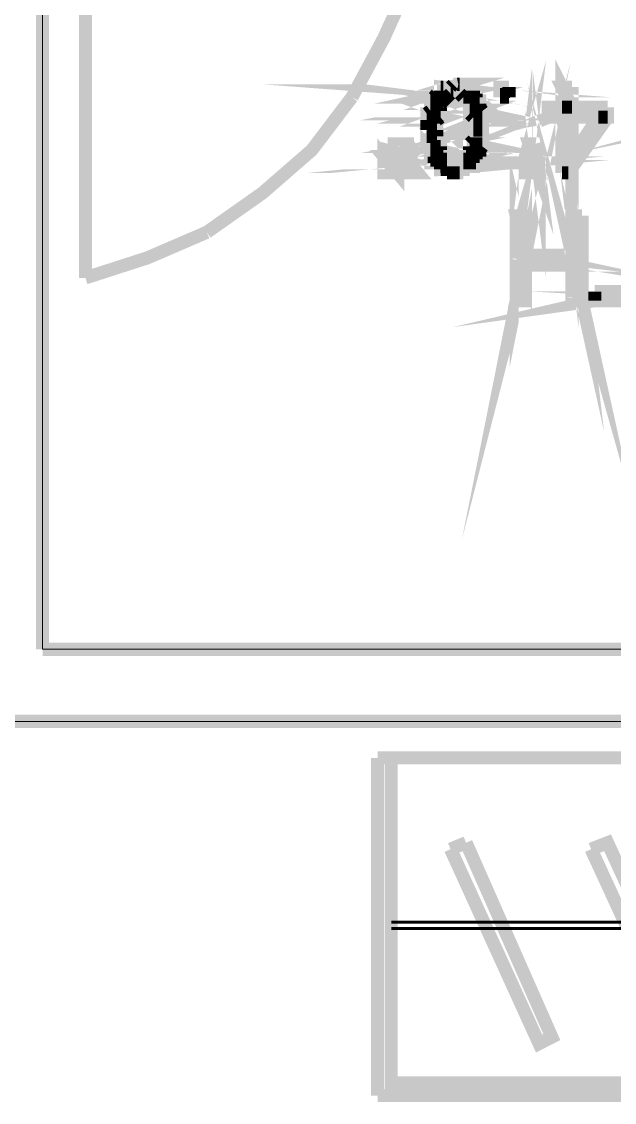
# Model space of a CAD drawing. Header units: inches. Extents: x -524 to 1067, y -71 to 1110.
# Drawn here: x 809.6 to 851.4, y 152.6 to 228.9 of the extents above; entities that cross this region are included whole.
import ezdxf

# ---------------------------------------------------------------- set-up
doc = ezdxf.new("R2010")
doc.units = ezdxf.units.IN
doc.header["$MEASUREMENT"] = 0
doc.layers.add('H', color=7, linetype='Continuous')
doc.layers.add('P', color=7, linetype='Continuous')
doc.layers.add('wall', color=16, linetype='Continuous', lineweight=20)

msp = doc.modelspace()

# ---------------------------------------------------------------- hatches: boundary and pattern name
at = {"layer": 'H', "linetype": 'Continuous'}
for points in [[(839.82706248979, 224.1724609493789), (840.0862009798318, 224.4315994394206), (840.5351310400447, 224.4315994394206), (840.7285724481042, 224.1724609493789), (841.1775025083173, 224.1724609493789), (841.1775025083173, 223.9790195413196), (839.1189939395356, 223.9790195413196), (839.1189939395356, 224.1724609493789), (839.82706248979, 224.1724609493789)], [(843.3053579969692, 223.4643923991242), (843.3053579969692, 224.1724609493789), (844.0134265472241, 224.1724609493789), (844.0134265472241, 223.4643923991242), (843.3053579969692, 223.4643923991242)], [(847.6815136245748, 222.8220209308517), (847.6815136245748, 224.1724609493789), (848.3895821748295, 224.1724609493789), (848.3895821748295, 222.8220209308517), (847.6815136245748, 222.8220209308517)], [(838.6700638793222, 223.2709509910649), (838.6700638793222, 223.4643923991242), (839.82706248979, 223.7235308891658), (839.3781324295771, 223.2709509910649), (838.6700638793222, 223.2709509910649)], [(838.6700638793222, 223.4643923991242), (838.8598554494938, 223.7235308891658), (839.82706248979, 223.7235308891658), (838.6700638793222, 223.4643923991242)], [(838.8598554494938, 223.7235308891658), (838.8598554494938, 223.9790195413196), (841.436640998359, 223.9790195413196), (841.436640998359, 223.7235308891658), (838.8598554494938, 223.7235308891658)], [(840.7285724481042, 223.4643923991242), (840.5351310400447, 223.7235308891658), (841.6957794884006, 223.7235308891658), (841.6957794884006, 223.4643923991242), (841.8855710585717, 223.2709509910649), (841.8855710585717, 223.0118125010232), (840.9877109381457, 223.2709509910649), (840.9877109381457, 223.4643923991242), (840.7285724481042, 223.4643923991242)], [(838.4109253892805, 223.0118125010232), (838.4109253892805, 223.2709509910649), (839.1189939395356, 223.0118125010232), (838.4109253892805, 223.0118125010232)], [(839.1189939395356, 223.0118125010232), (838.4109253892805, 223.2709509910649), (839.3781324295771, 223.2709509910649), (839.1189939395356, 223.0118125010232)], [(839.1189939395356, 222.5628824408102), (838.4109253892805, 222.8220209308517), (839.1189939395356, 223.0118125010232), (839.1189939395356, 222.5628824408102)], [(838.4109253892805, 222.8220209308517), (838.4109253892805, 223.0118125010232), (839.1189939395356, 223.0118125010232), (838.4109253892805, 222.8220209308517)], [(838.4109253892805, 222.5628824408102), (838.4109253892805, 222.8220209308517), (839.1189939395356, 222.5628824408102), (838.4109253892805, 222.5628824408102)], [(841.1775025083173, 222.3037439507684), (841.1775025083173, 223.0118125010232), (840.9877109381457, 223.0118125010232), (840.9877109381457, 223.2709509910649), (841.8855710585717, 223.0118125010232), (841.8855710585717, 222.8220209308517), (842.1447095486135, 222.5628824408102), (842.1447095486135, 220.6941654421997), (841.436640998359, 220.5043738720283), (841.436640998359, 222.113952380597), (841.1775025083173, 222.3037439507684)], [(846.7800036662607, 222.113952380597), (850.9663677236947, 222.8220209308517), (850.9663677236947, 222.113952380597), (846.7800036662607, 222.113952380597)], [(846.7800036662607, 222.113952380597), (848.3895821748295, 222.8220209308517), (850.9663677236947, 222.8220209308517), (846.7800036662607, 222.113952380597)], [(846.7800036662607, 222.113952380597), (846.7800036662607, 222.8220209308517), (848.3895821748295, 222.8220209308517), (846.7800036662607, 222.113952380597)], [(838.2174839812212, 222.3037439507684), (838.4109253892805, 222.5628824408102), (839.1189939395356, 222.5628824408102), (839.1189939395356, 222.113952380597), (838.8598554494938, 221.8548138905554), (838.8598554494938, 220.6941654421997), (839.1189939395356, 220.5043738720283), (838.2174839812212, 220.6941654421997), (838.2174839812212, 222.3037439507684)], [(847.6815136245748, 218.1867268132048), (848.3895821748295, 219.3437254236726), (850.25829917344, 222.113952380597), (848.1961407667702, 218.1867268132048), (847.6815136245748, 218.1867268132048)], [(848.3895821748295, 219.3437254236726), (847.6815136245748, 218.1867268132048), (847.6815136245748, 222.113952380597), (848.3895821748295, 222.113952380597), (848.3895821748295, 219.3437254236726)], [(848.1961407667702, 218.1867268132048), (850.25829917344, 222.113952380597), (850.9663677236947, 222.113952380597), (848.1961407667702, 218.1867268132048)], [(838.2174839812212, 220.0517939739273), (838.2174839812212, 220.6941654421997), (839.1189939395356, 220.5043738720283), (839.1189939395356, 219.5371668317319), (838.4109253892805, 219.3437254236726), (838.4109253892805, 220.0517939739273), (838.2174839812212, 220.0517939739273)], [(840.9877109381457, 219.3437254236726), (841.1775025083173, 219.5371668317319), (841.1775025083173, 220.2452353819866), (841.436640998359, 220.5043738720283), (842.1447095486135, 220.6941654421997), (842.1447095486135, 220.0517939739273), (841.8855710585717, 219.7963053217735), (841.8855710585717, 219.3437254236726), (840.9877109381457, 219.3437254236726)], [(835.1917683721431, 218.1867268132048), (835.1917683721431, 219.3437254236726), (835.3852097802023, 220.2452353819866), (835.8998369223978, 220.2452353819866), (836.093278330457, 219.3437254236726), (836.093278330457, 218.1867268132048), (835.1917683721431, 218.1867268132048)], [(836.6079054726524, 218.1867268132048), (836.6079054726524, 219.3437254236726), (836.8013468807119, 220.2452353819866), (837.2502769409248, 220.2452353819866), (837.5094154309666, 219.3437254236726), (837.5094154309666, 218.1867268132048), (836.6079054726524, 218.1867268132048)], [(845.1704251576919, 218.1867268132048), (845.1704251576919, 219.3437254236726), (845.3638665657511, 220.2452353819866), (845.8784937079467, 220.2452353819866), (846.071935116006, 219.3437254236726), (846.071935116006, 218.1867268132048), (845.1704251576919, 218.1867268132048)], [(838.4109253892805, 219.3437254236726), (839.1189939395356, 219.5371668317319), (839.3781324295771, 219.3437254236726), (838.4109253892805, 219.3437254236726)], [(838.6700638793222, 218.8290982814771), (838.6700638793222, 219.3437254236726), (839.3781324295771, 219.3437254236726), (839.3781324295771, 219.0882367715188), (839.5679239997482, 219.0882367715188), (839.5679239997482, 218.8290982814771), (838.6700638793222, 218.8290982814771)], [(838.8598554494938, 218.6356568734178), (840.2759925500031, 218.8290982814771), (841.436640998359, 218.8290982814771), (841.436640998359, 218.6356568734178), (838.8598554494938, 218.6356568734178)], [(838.8598554494938, 218.6356568734178), (838.8598554494938, 218.8290982814771), (840.2759925500031, 218.8290982814771), (838.8598554494938, 218.6356568734178)], [(840.7285724481042, 218.8290982814771), (840.7285724481042, 219.0882367715188), (840.9877109381457, 219.0882367715188), (840.9877109381457, 219.3437254236726), (841.6957794884006, 219.3437254236726), (841.6957794884006, 218.8290982814771), (840.7285724481042, 218.8290982814771)], [(839.5679239997482, 218.1867268132048), (839.5679239997482, 218.3765183833761), (839.1189939395356, 218.3765183833761), (839.1189939395356, 218.6356568734178), (841.1775025083173, 218.6356568734178), (841.1775025083173, 218.3765183833761), (840.7285724481042, 218.3765183833761), (840.7285724481042, 218.1867268132048), (839.5679239997482, 218.1867268132048)], [(845.1704251576919, 211.6827156969473), (844.4623566074372, 209.105930148082), (844.4623566074372, 215.1610112041265), (845.1704251576919, 212.3907842472019), (848.3895821748295, 211.6827156969473), (845.1704251576919, 211.6827156969473)], [(845.1704251576919, 212.3907842472019), (844.4623566074372, 215.1610112041265), (845.1704251576919, 215.1610112041265), (845.1704251576919, 212.3907842472019)], [(849.0976507250841, 209.105930148082), (848.3895821748295, 211.6827156969473), (848.3895821748295, 215.1610112041265), (849.0976507250841, 209.105930148082)], [(849.0976507250841, 209.105930148082), (848.3895821748295, 215.1610112041265), (849.0976507250841, 215.1610112041265), (849.0976507250841, 209.105930148082)], [(848.3895821748295, 211.6827156969473), (845.1704251576919, 212.3907842472019), (848.3895821748295, 212.3907842472019), (848.3895821748295, 211.6827156969473)], [(844.4623566074372, 209.105930148082), (845.1704251576919, 211.6827156969473), (845.1704251576919, 209.105930148082), (844.4623566074372, 209.105930148082)], [(848.3895821748295, 209.105930148082), (848.3895821748295, 211.6827156969473), (849.0976507250841, 209.105930148082), (848.3895821748295, 209.105930148082)], [(849.9991606833985, 209.105930148082), (854.6344548010454, 209.8176485362247), (854.6344548010454, 209.105930148082), (849.9991606833985, 209.105930148082)], [(849.9991606833985, 209.105930148082), (852.8314348844171, 209.8176485362247), (854.6344548010454, 209.8176485362247), (849.9991606833985, 209.105930148082)], [(849.9991606833985, 209.105930148082), (849.9991606833985, 209.8176485362247), (852.8314348844171, 209.8176485362247), (849.9991606833985, 209.105930148082)]]:
    msp.add_hatch(color=256, dxfattribs=at).paths.add_polyline_path(points)

# ---------------------------------------------------------------- linework, layer by layer
at = {"layer": 'P'}
for points, const_width in [([(811.0480907436113, 184.5790195413196), (811.0480907436113, 236.5344618757337)], 0.927058823529412), ([(814.0738063526894, 236.5344618757337), (814.0738063526894, 210.7812057386332)], 0.927058823529412), ([(832.8741213133196, 223.5300894811066), (835.1260712901606, 227.7128037006527), (836.9947882887711, 231.8334706761043)], 0.927058823529412), ([(866.2226900951628, 223.7855781332603), (865.2554830548665, 223.5300894811066), (866.4818285852045, 223.7855781332603), (866.2226900951628, 223.7855781332603)], 0.927058823529412), ([(845.1047280757095, 211.6827156969473), (845.1047280757095, 212.3907842472019), (844.4623566074372, 209.1716272300644), (845.1047280757095, 211.6827156969473)], 0.927058823529412), ([(847.6815136245748, 222.8220209308518), (848.3895821748295, 222.8220209308518), (847.6815136245748, 224.2381580313614), (847.6815136245748, 222.8220209308518)], 0.927058823529412), ([(845.3638665657511, 220.2452353819866), (845.1047280757095, 218.1867268132048), (845.1047280757095, 219.3437254236726), (845.3638665657511, 220.2452353819866)], 0.927058823529412), ([(845.8127966259642, 220.2452353819866), (846.071935116006, 218.1867268132048), (846.071935116006, 219.3437254236726)], 0.927058823529412), ([(841.436640998359, 223.9790195413196), (838.8598554494938, 223.9790195413196), (841.436640998359, 223.7855781332603)], 0.927058823529412), ([(839.1189939395356, 224.2381580313614), (841.1775025083173, 223.9790195413196), (839.1189939395356, 223.9790195413196), (839.1189939395356, 224.2381580313614)], 0.927058823529412), ([(839.82706248979, 223.7855781332603), (838.6700638793222, 223.5300894811066), (839.82706248979, 223.7855781332603), (838.6700638793222, 223.5300894811066), (839.5679239997482, 223.5300894811066)], 0.927058823529412), ([(840.0205038978495, 224.4315994394207), (840.4694339580624, 224.4315994394207), (839.82706248979, 224.2381580313614)], 0.927058823529412), ([(841.6300824064183, 223.7855781332603), (840.7285724481042, 223.5300894811066), (841.6300824064183, 223.5300894811066)], 0.927058823529412), ([(841.6300824064183, 223.5300894811066), (840.9220138561634, 223.5300894811066), (841.8855710585717, 223.2709509910649), (841.6300824064183, 223.5300894811066)], 0.927058823529412), ([(839.82706248979, 223.7855781332603), (838.6700638793222, 223.5300894811066)], 0.927058823529412), ([(838.6700638793222, 223.5300894811066), (840.0205038978495, 223.7855781332603)], 0.927058823529412), ([(838.6700638793222, 223.5300894811066), (840.0205038978495, 223.7855781332603)], 0.927058823529412), ([(838.8598554494938, 223.7855781332603), (838.6700638793222, 223.5300894811066)], 0.927058823529412), ([(840.4694339580624, 223.7855781332603), (841.6300824064183, 223.7855781332603), (840.7285724481042, 223.5300894811066)], 0.927058823529412), ([(841.436640998359, 223.9790195413196), (838.8598554494938, 223.9790195413196), (839.1189939395356, 223.9790195413196)], 0.927058823529412), ([(838.8598554494938, 223.9790195413196), (841.436640998359, 223.7855781332603)], 0.927058823529412), ([(841.436640998359, 223.7855781332603), (838.8598554494938, 223.7855781332603), (838.8598554494938, 223.9790195413196)], 0.927058823529412), ([(840.0205038978495, 223.7855781332603), (838.8598554494938, 223.7855781332603)], 0.927058823529412), ([(840.0205038978495, 223.7855781332603), (838.8598554494938, 223.7855781332603), (840.2759925500031, 223.7855781332603), (840.0205038978495, 223.7855781332603)], 0.927058823529412), ([(838.8598554494938, 223.7855781332603), (840.2759925500031, 223.7855781332603), (841.436640998359, 223.7855781332603), (838.8598554494938, 223.7855781332603)], 0.927058823529412), ([(841.1775025083173, 224.2381580313614), (839.1189939395356, 224.2381580313614)], 0.927058823529412), ([(839.1189939395356, 224.2381580313614), (839.3124353475948, 224.2381580313614)], 0.927058823529412), ([(841.1775025083173, 224.2381580313614), (839.1189939395356, 224.2381580313614)], 0.927058823529412), ([(839.1189939395356, 224.2381580313614), (841.1775025083173, 223.9790195413196), (841.1775025083173, 224.2381580313614)], 0.927058823529412), ([(839.1189939395356, 223.9790195413196), (841.436640998359, 223.9790195413196), (839.1189939395356, 223.9790195413196), (841.436640998359, 223.9790195413196)], 0.927058823529412), ([(841.1775025083173, 223.9790195413196), (839.1189939395356, 223.9790195413196), (841.436640998359, 223.9790195413196), (841.1775025083173, 223.9790195413196)], 0.927058823529412), ([(839.5679239997482, 224.2381580313614), (840.9220138561634, 224.2381580313614), (839.3124353475948, 224.2381580313614), (839.5679239997482, 224.2381580313614)], 0.927058823529412), ([(840.9220138561634, 224.2381580313614), (839.3124353475948, 224.2381580313614), (841.1775025083173, 224.2381580313614), (840.9220138561634, 224.2381580313614)], 0.927058823529412), ([(839.3124353475948, 224.2381580313614), (841.1775025083173, 224.2381580313614)], 0.927058823529412), ([(839.82706248979, 224.2381580313614), (840.7285724481042, 224.2381580313614), (839.5679239997482, 224.2381580313614), (839.82706248979, 224.2381580313614)], 0.927058823529412), ([(840.7285724481042, 224.2381580313614), (839.5679239997482, 224.2381580313614), (840.7285724481042, 224.2381580313614), (840.7285724481042, 224.2381580313614), (839.5679239997482, 224.2381580313614), (840.7285724481042, 224.2381580313614)], 0.927058823529412), ([(839.5679239997482, 224.2381580313614), (839.5679239997482, 224.2381580313614), (840.7285724481042, 224.2381580313614)], 0.927058823529412), ([(839.5679239997482, 224.2381580313614), (840.9220138561634, 224.2381580313614), (840.7285724481042, 224.2381580313614)], 0.927058823529412), ([(839.5679239997482, 223.5300894811066), (839.82706248979, 223.7855781332603)], 0.927058823529412), ([(839.82706248979, 224.2381580313614), (840.7285724481042, 224.2381580313614), (840.4694339580624, 224.4315994394207)], 0.927058823529412), ([(839.82706248979, 224.2381580313614), (840.0205038978495, 224.4315994394207)], 0.927058823529412), ([(840.4694339580624, 224.4315994394207), (839.82706248979, 224.2381580313614)], 0.927058823529412), ([(840.0205038978495, 223.7855781332603), (839.82706248979, 223.7855781332603)], 0.927058823529412), ([(840.0205038978495, 224.4315994394207), (840.0205038978495, 224.4315994394207), (840.0205038978495, 224.4315994394207)], 0.927058823529412), ([(840.2759925500031, 224.4315994394207), (840.2759925500031, 224.4315994394207), (840.2759925500031, 224.4315994394207)], 0.927058823529412), ([(840.2759925500031, 224.4315994394207), (840.4694339580624, 224.4315994394207), (840.2759925500031, 224.4315994394207)], 0.927058823529412), ([(840.2759925500031, 223.7855781332603), (841.6300824064183, 223.7855781332603), (840.2759925500031, 223.7855781332603)], 0.927058823529412), ([(840.2759925500031, 223.7855781332603), (841.436640998359, 223.7855781332603), (840.2759925500031, 223.7855781332603), (841.436640998359, 223.7855781332603), (840.2759925500031, 223.7855781332603), (840.2759925500031, 223.7855781332603), (841.436640998359, 223.7855781332603)], 0.927058823529412), ([(840.2759925500031, 223.7855781332603), (841.6300824064183, 223.7855781332603), (841.436640998359, 223.7855781332603)], 0.927058823529412), ([(841.436640998359, 223.7855781332603), (840.2759925500031, 223.7855781332603), (841.436640998359, 223.7855781332603), (841.436640998359, 223.7855781332603)], 0.927058823529412), ([(840.7285724481042, 223.5300894811066), (840.4694339580624, 223.7855781332603)], 0.927058823529412), ([(841.436640998359, 223.7855781332603), (841.436640998359, 223.9790195413196)], 0.927058823529412), ([(841.6300824064183, 223.5300894811066), (841.6300824064183, 223.7855781332603)], 0.927058823529412), ([(843.9477294652418, 224.2381580313614), (843.3053579969692, 223.5300894811066)], 0.927058823529412), ([(843.9477294652418, 224.2381580313614), (843.3053579969692, 223.5300894811066)], 0.927058823529412), ([(843.3053579969692, 223.5300894811066), (843.3053579969692, 224.2381580313614), (843.9477294652418, 224.2381580313614)], 0.927058823529412), ([(843.9477294652418, 224.2381580313614), (843.9477294652418, 223.5300894811066), (843.9477294652418, 224.2381580313614), (843.9477294652418, 224.2381580313614), (843.9477294652418, 223.5300894811066)], 0.927058823529412), ([(848.3895821748295, 211.6827156969473), (849.0976507250841, 209.1716272300644), (848.3895821748295, 212.3907842472019), (848.3895821748295, 211.6827156969473)], 0.927058823529412), ([(848.3895821748295, 222.8220209308518), (847.6815136245748, 224.2381580313614), (848.3895821748295, 224.2381580313614)], 0.927058823529412), ([(848.3895821748295, 224.2381580313614), (848.3895821748295, 222.8220209308518)], 0.927058823529412), ([(822.6363260377288, 214.0003627557708), (826.5635516051211, 216.7705897126953), (830.0418471123003, 219.7963053217736), (832.8741213133196, 223.5300894811066)], 0.927058823529412), ([(841.8855710585717, 223.2709509910649), (840.9220138561634, 223.2709509910649), (841.8855710585717, 223.0775095830056), (841.8855710585717, 223.2709509910649)], 0.927058823529412), ([(838.4109253892805, 223.0775095830056), (839.1189939395356, 223.0775095830056), (838.4109253892805, 223.0775095830056), (839.1189939395356, 223.0775095830056), (838.4109253892805, 222.8220209308518), (838.4109253892805, 223.0775095830056)], 0.927058823529412), ([(838.4109253892805, 223.2709509910649), (839.1189939395356, 223.0775095830056), (838.4109253892805, 223.2709509910649)], 0.927058823529412), ([(838.4109253892805, 223.2709509910649), (839.3124353475948, 223.2709509910649), (839.3124353475948, 223.2709509910649), (838.4109253892805, 223.2709509910649), (839.3124353475948, 223.2709509910649), (838.4109253892805, 223.2709509910649), (839.3124353475948, 223.2709509910649)], 0.927058823529412), ([(838.4109253892805, 223.2709509910649), (839.1189939395356, 223.0775095830056)], 0.927058823529412), ([(839.1189939395356, 223.0775095830056), (838.4109253892805, 222.8220209308518), (839.1189939395356, 223.0775095830056)], 0.927058823529412), ([(838.4109253892805, 223.0775095830056), (839.1189939395356, 223.0775095830056), (839.1189939395356, 223.0775095830056), (838.4109253892805, 223.0775095830056)], 0.927058823529412), ([(838.6700638793222, 223.5300894811066), (839.5679239997482, 223.5300894811066)], 0.927058823529412), ([(839.5679239997482, 223.5300894811066), (838.6700638793222, 223.5300894811066)], 0.927058823529412), ([(838.6700638793222, 223.5300894811066), (838.6700638793222, 223.5300894811066)], 0.927058823529412), ([(839.5679239997482, 223.5300894811066), (838.6700638793222, 223.5300894811066)], 0.927058823529412), ([(838.6700638793222, 223.5300894811066), (839.5679239997482, 223.5300894811066), (839.5679239997482, 223.5300894811066), (838.6700638793222, 223.5300894811066)], 0.927058823529412), ([(839.5679239997482, 223.5300894811066), (838.6700638793222, 223.2709509910649), (838.6700638793222, 223.5300894811066)], 0.927058823529412), ([(839.5679239997482, 223.5300894811066), (838.6700638793222, 223.2709509910649)], 0.927058823529412), ([(838.6700638793222, 223.2709509910649), (839.3124353475948, 223.2709509910649)], 0.927058823529412), ([(839.3124353475948, 223.2709509910649), (838.6700638793222, 223.2709509910649)], 0.927058823529412), ([(838.6700638793222, 223.2709509910649), (839.3124353475948, 223.2709509910649)], 0.927058823529412), ([(840.9220138561634, 223.5300894811066), (841.8855710585717, 223.2709509910649), (840.9220138561634, 223.2709509910649), (840.9220138561634, 223.5300894811066)], 0.927058823529412), ([(839.1189939395356, 223.0775095830056), (839.3124353475948, 223.2709509910649)], 0.927058823529412), ([(839.3124353475948, 223.2709509910649), (839.5679239997482, 223.5300894811066)], 0.927058823529412), ([(840.7285724481042, 223.5300894811066), (841.6300824064183, 223.5300894811066)], 0.927058823529412), ([(841.6300824064183, 223.5300894811066), (840.7285724481042, 223.5300894811066)], 0.927058823529412), ([(840.7285724481042, 223.5300894811066), (840.7285724481042, 223.5300894811066)], 0.927058823529412), ([(841.6300824064183, 223.5300894811066), (840.7285724481042, 223.5300894811066)], 0.927058823529412), ([(840.7285724481042, 223.5300894811066), (841.6300824064183, 223.5300894811066), (841.6300824064183, 223.5300894811066), (840.7285724481042, 223.5300894811066)], 0.927058823529412), ([(841.6300824064183, 223.5300894811066), (840.9220138561634, 223.5300894811066), (840.7285724481042, 223.5300894811066)], 0.927058823529412), ([(840.9220138561634, 223.2709509910649), (841.8855710585717, 223.0775095830056), (840.9220138561634, 223.2709509910649)], 0.927058823529412), ([(840.9220138561634, 223.2709509910649), (841.8855710585717, 223.0775095830056), (840.9220138561634, 223.2709509910649), (840.9220138561634, 223.2709509910649)], 0.927058823529412), ([(840.9220138561634, 223.0775095830056), (841.8855710585717, 223.0775095830056), (841.1775025083173, 223.0775095830056), (840.9220138561634, 223.0775095830056)], 0.927058823529412), ([(841.8855710585717, 223.0775095830056), (841.1775025083173, 223.0775095830056), (841.8855710585717, 223.0775095830056), (841.8855710585717, 223.0775095830056), (841.1775025083173, 223.0775095830056), (841.8855710585717, 223.0775095830056)], 0.927058823529412), ([(841.1775025083173, 223.0775095830056), (841.1775025083173, 223.0775095830056), (841.8855710585717, 223.0775095830056)], 0.927058823529412), ([(841.1775025083173, 223.0775095830056), (841.8855710585717, 222.8220209308518)], 0.927058823529412), ([(841.1775025083173, 223.0775095830056), (841.8855710585717, 222.8220209308518)], 0.927058823529412), ([(841.8855710585717, 222.8220209308518), (841.1775025083173, 222.8220209308518), (841.1775025083173, 223.0775095830056)], 0.927058823529412), ([(841.8855710585717, 222.8220209308518), (841.8855710585717, 223.0775095830056)], 0.927058823529412), ([(843.3053579969692, 223.5300894811066), (843.9477294652418, 223.5300894811066)], 0.927058823529412), ([(839.1189939395356, 222.5628824408102), (838.1517868992389, 222.3694410327509), (839.1189939395356, 222.3694410327509), (839.1189939395356, 222.5628824408102)], 0.927058823529412), ([(838.4109253892805, 222.5628824408102), (839.1189939395356, 222.5628824408102), (838.1517868992389, 222.3694410327509)], 0.927058823529412), ([(839.1189939395356, 222.3694410327509), (838.1517868992389, 222.1139523805971), (839.1189939395356, 222.1139523805971), (839.1189939395356, 222.3694410327509)], 0.927058823529412), ([(838.1517868992389, 222.3694410327509), (839.1189939395356, 222.3694410327509), (838.1517868992389, 222.1139523805971), (838.1517868992389, 222.3694410327509)], 0.927058823529412), ([(839.1189939395356, 222.8220209308518), (838.4109253892805, 222.8220209308518), (839.1189939395356, 222.5628824408102)], 0.927058823529412), ([(838.1517868992389, 222.3694410327509), (838.4109253892805, 222.5628824408102)], 0.927058823529412), ([(841.1775025083173, 222.5628824408102), (842.0790124666312, 222.3694410327509), (841.1775025083173, 222.3694410327509), (841.1775025083173, 222.5628824408102)], 0.927058823529412), ([(842.0790124666312, 222.3694410327509), (841.1775025083173, 222.3694410327509), (842.0790124666312, 222.1139523805971), (842.0790124666312, 222.3694410327509)], 0.927058823529412), ([(838.4109253892805, 222.8220209308518), (839.1189939395356, 222.5628824408102), (838.4109253892805, 222.8220209308518)], 0.927058823529412), ([(838.4109253892805, 222.5628824408102), (839.1189939395356, 222.5628824408102)], 0.927058823529412), ([(839.1189939395356, 222.5628824408102), (838.4109253892805, 222.5628824408102)], 0.927058823529412), ([(838.4109253892805, 222.5628824408102), (839.1189939395356, 222.5628824408102), (839.1189939395356, 222.5628824408102)], 0.927058823529412), ([(839.1189939395356, 222.5628824408102), (838.4109253892805, 222.5628824408102)], 0.927058823529412), ([(839.1189939395356, 222.5628824408102), (839.1189939395356, 222.8220209308518)], 0.927058823529412), ([(841.1775025083173, 222.3694410327509), (842.0790124666312, 222.1139523805971), (841.436640998359, 222.1139523805971)], 0.927058823529412), ([(841.1775025083173, 222.8220209308518), (841.8855710585717, 222.8220209308518), (841.1775025083173, 222.5628824408102), (841.1775025083173, 222.8220209308518)], 0.927058823529412), ([(841.8855710585717, 222.8220209308518), (841.1775025083173, 222.8220209308518)], 0.927058823529412), ([(841.1775025083173, 222.8220209308518), (841.8855710585717, 222.8220209308518)], 0.927058823529412), ([(841.8855710585717, 222.8220209308518), (841.1775025083173, 222.5628824408102)], 0.927058823529412), ([(841.1775025083173, 222.5628824408102), (842.0790124666312, 222.5628824408102)], 0.927058823529412), ([(841.1775025083173, 222.5628824408102), (842.0790124666312, 222.5628824408102), (841.1775025083173, 222.5628824408102), (841.1775025083173, 222.5628824408102), (842.0790124666312, 222.5628824408102)], 0.927058823529412), ([(841.1775025083173, 222.5628824408102), (842.0790124666312, 222.3694410327509), (842.0790124666312, 222.5628824408102)], 0.927058823529412), ([(841.436640998359, 222.1139523805971), (841.1775025083173, 222.3694410327509)], 0.927058823529412), ([(841.8855710585717, 222.8220209308518), (841.8855710585717, 222.8220209308518)], 0.927058823529412), ([(842.0790124666312, 222.5628824408102), (841.8855710585717, 222.8220209308518)], 0.927058823529412), ([(850.9006706417122, 222.8220209308518), (846.7143065842783, 222.1139523805971), (848.3895821748295, 222.8220209308518)], 0.927058823529412), ([(846.7143065842783, 222.8220209308518), (848.3895821748295, 222.8220209308518), (846.7143065842783, 222.1139523805971), (846.7143065842783, 222.8220209308518)], 0.927058823529412), ([(850.9006706417122, 222.8220209308518), (850.9006706417122, 222.1139523805971), (846.7143065842783, 222.1139523805971)], 0.927058823529412), ([(846.7143065842783, 222.1139523805971), (850.9006706417122, 222.8220209308518)], 0.927058823529412), ([(846.7143065842783, 222.8220209308518), (847.6815136245748, 222.8220209308518), (846.7143065842783, 222.8220209308518), (846.7143065842783, 222.8220209308518), (847.6815136245748, 222.8220209308518)], 0.927058823529412), ([(846.7143065842783, 222.8220209308518), (848.3895821748295, 222.8220209308518)], 0.927058823529412), ([(848.3895821748295, 222.1139523805971), (847.6815136245748, 222.1139523805971), (848.3895821748295, 219.3437254236726), (848.3895821748295, 222.1139523805971)], 0.927058823529412), ([(848.3895821748295, 222.8220209308518), (847.6815136245748, 222.8220209308518)], 0.927058823529412), ([(850.9006706417122, 222.8220209308518), (848.3895821748295, 222.8220209308518), (850.9006706417122, 222.8220209308518), (850.9006706417122, 222.8220209308518), (848.3895821748295, 222.8220209308518)], 0.927058823529412), ([(849.0976507250841, 209.1716272300644), (848.3895821748295, 212.3907842472019), (848.3895821748295, 215.1610112041265), (849.0976507250841, 209.1716272300644)], 0.927058823529412), ([(838.1517868992389, 221.9205109725378), (838.8598554494938, 221.9205109725378), (838.1517868992389, 221.6613724824961)], 0.927058823529412), ([(838.1517868992389, 222.1139523805971), (839.1189939395356, 222.1139523805971), (838.1517868992389, 222.1139523805971), (838.1517868992389, 222.1139523805971), (839.1189939395356, 222.1139523805971)], 0.927058823529412), ([(838.1517868992389, 222.1139523805971), (838.8598554494938, 221.9205109725378)], 0.927058823529412), ([(838.1517868992389, 222.1139523805971), (838.8598554494938, 221.9205109725378)], 0.927058823529412), ([(838.8598554494938, 221.9205109725378), (838.1517868992389, 221.9205109725378), (838.1517868992389, 222.1139523805971)], 0.927058823529412), ([(838.8598554494938, 221.9205109725378), (838.1517868992389, 221.9205109725378)], 0.927058823529412), ([(838.1517868992389, 221.9205109725378), (838.8598554494938, 221.9205109725378)], 0.927058823529412), ([(838.1517868992389, 221.6613724824961), (838.1517868992389, 221.9205109725378)], 0.927058823529412), ([(838.8598554494938, 221.9205109725378), (838.1517868992389, 221.6613724824961)], 0.927058823529412), ([(838.1517868992389, 221.6613724824961), (838.8598554494938, 221.6613724824961)], 0.927058823529412), ([(838.1517868992389, 221.6613724824961), (838.8598554494938, 221.6613724824961)], 0.927058823529412), ([(838.8598554494938, 221.6613724824961), (838.1517868992389, 221.4058838303424)], 0.927058823529412), ([(838.1517868992389, 221.4058838303424), (838.1517868992389, 221.6613724824961)], 0.927058823529412), ([(838.8598554494938, 221.6613724824961), (838.1517868992389, 221.4058838303424)], 0.927058823529412), ([(838.1517868992389, 221.4058838303424), (838.8598554494938, 221.4058838303424), (838.8598554494938, 221.6613724824961)], 0.927058823529412), ([(842.0790124666312, 222.1139523805971), (841.436640998359, 222.1139523805971), (842.0790124666312, 221.9205109725378), (842.0790124666312, 222.1139523805971)], 0.927058823529412), ([(838.8598554494938, 221.9205109725378), (839.1189939395356, 222.1139523805971)], 0.927058823529412), ([(838.8598554494938, 221.9205109725378), (838.8598554494938, 221.9205109725378)], 0.927058823529412), ([(838.8598554494938, 221.6613724824961), (838.8598554494938, 221.9205109725378)], 0.927058823529412), ([(841.436640998359, 222.1139523805971), (842.0790124666312, 221.9205109725378), (841.436640998359, 221.9205109725378), (841.436640998359, 222.1139523805971)], 0.927058823529412), ([(842.0790124666312, 221.6613724824961), (841.436640998359, 221.4058838303424), (842.0790124666312, 221.4058838303424), (842.0790124666312, 221.6613724824961)], 0.927058823529412), ([(842.0790124666312, 221.9205109725378), (841.436640998359, 221.6613724824961), (842.0790124666312, 221.6613724824961), (842.0790124666312, 221.9205109725378)], 0.927058823529412), ([(841.436640998359, 221.6613724824961), (842.0790124666312, 221.6613724824961), (841.436640998359, 221.4058838303424), (841.436640998359, 221.6613724824961)], 0.927058823529412), ([(842.0790124666312, 221.9205109725378), (841.436640998359, 221.9205109725378), (842.0790124666312, 221.9205109725378), (842.0790124666312, 221.9205109725378), (841.436640998359, 221.9205109725378)], 0.927058823529412), ([(842.0790124666312, 221.9205109725378), (841.436640998359, 221.6613724824961), (841.436640998359, 221.9205109725378)], 0.927058823529412), ([(846.071935116006, 218.1867268132048), (845.3638665657511, 220.2452353819866), (845.1047280757095, 218.1867268132048), (846.071935116006, 218.1867268132048)], 0.927058823529412), ([(845.8127966259642, 220.2452353819866), (846.071935116006, 218.1867268132048), (845.3638665657511, 220.2452353819866), (845.8127966259642, 220.2452353819866)], 0.927058823529412), ([(846.7143065842783, 222.1139523805971), (850.25829917344, 222.1139523805971), (850.9006706417122, 222.1139523805971), (846.7143065842783, 222.1139523805971)], 0.927058823529412), ([(847.6815136245748, 222.1139523805971), (848.3895821748295, 219.3437254236726)], 0.927058823529412), ([(847.6815136245748, 218.1867268132048), (847.6815136245748, 222.1139523805971)], 0.927058823529412), ([(850.25829917344, 222.1139523805971), (848.3895821748295, 219.3437254236726), (848.1304436847877, 218.1867268132048)], 0.927058823529412), ([(848.1304436847877, 218.1867268132048), (850.25829917344, 222.1139523805971)], 0.927058823529412), ([(850.9006706417122, 222.1139523805971), (848.1304436847877, 218.1867268132048)], 0.927058823529412), ([(848.1304436847877, 218.1867268132048), (850.25829917344, 222.1139523805971)], 0.927058823529412), ([(850.25829917344, 222.1139523805971), (850.9006706417122, 222.1139523805971)], 0.927058823529412), ([(838.1517868992389, 220.759862524182), (839.1189939395356, 220.5043738720283), (838.8598554494938, 220.759862524182)], 0.927058823529412), ([(838.1517868992389, 221.4058838303424), (838.8598554494938, 221.4058838303424)], 0.927058823529412), ([(838.8598554494938, 221.4058838303424), (838.1517868992389, 221.2124424222831)], 0.927058823529412), ([(838.1517868992389, 221.2124424222831), (838.1517868992389, 221.4058838303424)], 0.927058823529412), ([(838.8598554494938, 221.4058838303424), (838.1517868992389, 221.2124424222831)], 0.927058823529412), ([(838.1517868992389, 221.2124424222831), (838.8598554494938, 221.2124424222831), (838.8598554494938, 221.4058838303424)], 0.927058823529412), ([(838.1517868992389, 221.2124424222831), (838.8598554494938, 221.2124424222831), (838.1517868992389, 221.2124424222831), (838.1517868992389, 221.2124424222831), (838.8598554494938, 221.2124424222831)], 0.927058823529412), ([(838.1517868992389, 221.2124424222831), (838.8598554494938, 220.9533039322413)], 0.927058823529412), ([(838.1517868992389, 221.2124424222831), (838.8598554494938, 220.9533039322413)], 0.927058823529412), ([(838.8598554494938, 220.9533039322413), (838.1517868992389, 220.9533039322413), (838.1517868992389, 221.2124424222831)], 0.927058823529412), ([(838.8598554494938, 220.9533039322413), (838.1517868992389, 220.9533039322413)], 0.927058823529412), ([(838.1517868992389, 220.9533039322413), (838.8598554494938, 220.759862524182)], 0.927058823529412), ([(838.1517868992389, 220.9533039322413), (838.8598554494938, 220.759862524182)], 0.927058823529412), ([(838.8598554494938, 220.759862524182), (838.1517868992389, 220.759862524182), (838.1517868992389, 220.9533039322413)], 0.927058823529412), ([(838.1517868992389, 220.759862524182), (839.1189939395356, 220.5043738720283), (838.1517868992389, 220.759862524182)], 0.927058823529412), ([(838.8598554494938, 220.759862524182), (838.1517868992389, 220.759862524182), (838.8598554494938, 220.759862524182), (838.8598554494938, 220.759862524182), (838.1517868992389, 220.759862524182), (838.8598554494938, 220.759862524182)], 0.927058823529412), ([(838.1517868992389, 220.759862524182), (838.1517868992389, 220.759862524182), (838.8598554494938, 220.759862524182)], 0.927058823529412), ([(842.0790124666312, 221.4058838303424), (841.436640998359, 221.2124424222831), (842.0790124666312, 221.2124424222831), (842.0790124666312, 221.4058838303424)], 0.927058823529412), ([(842.0790124666312, 220.9533039322413), (841.436640998359, 220.759862524182), (842.0790124666312, 220.759862524182), (842.0790124666312, 220.9533039322413)], 0.927058823529412), ([(838.8598554494938, 220.9533039322413), (838.8598554494938, 221.2124424222831)], 0.927058823529412), ([(838.8598554494938, 220.759862524182), (838.8598554494938, 220.9533039322413)], 0.927058823529412), ([(841.436640998359, 221.4058838303424), (842.0790124666312, 221.4058838303424), (841.436640998359, 221.2124424222831), (841.436640998359, 221.4058838303424)], 0.927058823529412), ([(841.436640998359, 220.9533039322413), (842.0790124666312, 220.9533039322413), (841.436640998359, 220.759862524182), (841.436640998359, 220.9533039322413)], 0.927058823529412), ([(842.0790124666312, 221.2124424222831), (841.436640998359, 220.9533039322413), (842.0790124666312, 220.9533039322413), (842.0790124666312, 221.2124424222831)], 0.927058823529412), ([(841.436640998359, 220.759862524182), (842.0790124666312, 220.759862524182), (841.436640998359, 220.5043738720283), (841.436640998359, 220.759862524182)], 0.927058823529412), ([(841.436640998359, 221.2124424222831), (842.0790124666312, 221.2124424222831), (841.436640998359, 221.2124424222831), (841.436640998359, 221.2124424222831), (842.0790124666312, 221.2124424222831), (841.436640998359, 221.2124424222831)], 0.927058823529412), ([(842.0790124666312, 221.2124424222831), (842.0790124666312, 221.2124424222831), (841.436640998359, 221.2124424222831)], 0.927058823529412), ([(842.0790124666312, 221.2124424222831), (841.436640998359, 220.9533039322413), (841.436640998359, 221.2124424222831)], 0.927058823529412), ([(842.0790124666312, 220.759862524182), (841.436640998359, 220.5043738720283), (842.0790124666312, 220.759862524182)], 0.927058823529412), ([(839.1189939395356, 220.2452353819866), (838.1517868992389, 220.0517939739273), (839.1189939395356, 220.0517939739273), (839.1189939395356, 220.2452353819866)], 0.927058823529412), ([(838.1517868992389, 220.2452353819866), (839.1189939395356, 220.2452353819866), (838.1517868992389, 220.0517939739273), (838.1517868992389, 220.2452353819866)], 0.927058823529412), ([(839.1189939395356, 220.5043738720283), (838.1517868992389, 220.2452353819866), (839.1189939395356, 220.2452353819866), (839.1189939395356, 220.5043738720283)], 0.927058823529412), ([(835.3852097802023, 220.2452353819866), (835.1260712901606, 219.3437254236726)], 0.927058823529412), ([(835.1260712901606, 218.1867268132048), (836.093278330457, 218.1867268132048), (835.1260712901606, 219.3437254236726), (835.1260712901606, 218.1867268132048)], 0.927058823529412), ([(836.093278330457, 219.3437254236726), (835.3852097802023, 220.2452353819866)], 0.927058823529412), ([(836.093278330457, 219.3437254236726), (835.3852097802023, 220.2452353819866)], 0.927058823529412), ([(835.3852097802023, 220.2452353819866), (835.8341398404154, 220.2452353819866), (836.093278330457, 219.3437254236726)], 0.927058823529412), ([(838.1517868992389, 220.5043738720283), (839.1189939395356, 220.5043738720283), (838.1517868992389, 220.2452353819866), (838.1517868992389, 220.5043738720283)], 0.927058823529412), ([(837.5094154309666, 219.3437254236726), (836.8013468807119, 220.2452353819866), (837.2502769409248, 220.2452353819866)], 0.927058823529412), ([(836.8013468807119, 220.2452353819866), (836.5422083906701, 219.3437254236726)], 0.927058823529412), ([(837.5094154309666, 219.3437254236726), (836.8013468807119, 220.2452353819866)], 0.927058823529412), ([(837.2502769409248, 220.2452353819866), (837.5094154309666, 219.3437254236726)], 0.927058823529412), ([(838.1517868992389, 220.0517939739273), (839.1189939395356, 220.0517939739273), (838.4109253892805, 220.0517939739273), (838.1517868992389, 220.0517939739273)], 0.927058823529412), ([(841.1775025083173, 220.2452353819866), (842.0790124666312, 220.0517939739273), (841.1775025083173, 220.0517939739273), (841.1775025083173, 220.2452353819866)], 0.927058823529412), ([(839.1189939395356, 220.0517939739273), (838.4109253892805, 220.0517939739273), (839.1189939395356, 220.0517939739273), (839.1189939395356, 220.0517939739273), (838.4109253892805, 220.0517939739273)], 0.927058823529412), ([(839.1189939395356, 220.0517939739273), (838.4109253892805, 219.7963053217736), (838.4109253892805, 220.0517939739273)], 0.927058823529412), ([(839.1189939395356, 220.0517939739273), (838.4109253892805, 219.7963053217736)], 0.927058823529412), ([(839.1189939395356, 219.7963053217736), (839.1189939395356, 220.0517939739273)], 0.927058823529412), ([(842.0790124666312, 220.5043738720283), (841.436640998359, 220.5043738720283), (842.0790124666312, 220.2452353819866), (842.0790124666312, 220.5043738720283)], 0.927058823529412), ([(841.1775025083173, 220.0517939739273), (841.8855710585717, 219.7963053217736), (841.1775025083173, 219.7963053217736)], 0.927058823529412), ([(841.436640998359, 220.5043738720283), (842.0790124666312, 220.2452353819866), (841.1775025083173, 220.2452353819866)], 0.927058823529412), ([(841.1775025083173, 220.2452353819866), (841.436640998359, 220.5043738720283)], 0.927058823529412), ([(842.0790124666312, 220.2452353819866), (841.1775025083173, 220.2452353819866), (842.0790124666312, 220.2452353819866), (842.0790124666312, 220.2452353819866), (841.1775025083173, 220.2452353819866), (842.0790124666312, 220.2452353819866)], 0.927058823529412), ([(841.1775025083173, 220.2452353819866), (841.1775025083173, 220.2452353819866), (842.0790124666312, 220.2452353819866)], 0.927058823529412), ([(841.1775025083173, 220.2452353819866), (842.0790124666312, 220.0517939739273), (842.0790124666312, 220.2452353819866)], 0.927058823529412), ([(842.0790124666312, 220.0517939739273), (841.1775025083173, 220.0517939739273)], 0.927058823529412), ([(841.1775025083173, 220.0517939739273), (841.8855710585717, 219.7963053217736)], 0.927058823529412), ([(841.1775025083173, 219.7963053217736), (841.1775025083173, 220.0517939739273)], 0.927058823529412), ([(841.8855710585717, 219.7963053217736), (842.0790124666312, 220.0517939739273)], 0.927058823529412), ([(845.8127966259642, 220.2452353819866), (846.071935116006, 219.3437254236726), (845.8127966259642, 220.2452353819866), (845.8127966259642, 220.2452353819866), (846.071935116006, 219.3437254236726)], 0.927058823529412), ([(836.093278330457, 218.1867268132048), (835.1260712901606, 219.3437254236726), (836.093278330457, 219.3437254236726), (836.093278330457, 218.1867268132048)], 0.927058823529412), ([(835.1260712901606, 219.3437254236726), (836.093278330457, 219.3437254236726)], 0.927058823529412), ([(839.5679239997482, 218.8947953634596), (838.6700638793222, 218.8947953634596), (839.5679239997482, 219.1502840156133), (839.5679239997482, 218.8947953634596)], 0.927058823529412), ([(837.5094154309666, 218.1867268132048), (836.5422083906701, 219.3437254236726), (837.5094154309666, 219.3437254236726)], 0.927058823529412), ([(838.4109253892805, 219.7963053217736), (839.1189939395356, 219.6028639137143), (838.4109253892805, 219.6028639137143), (838.4109253892805, 219.7963053217736)], 0.927058823529412), ([(836.5422083906701, 218.1867268132048), (837.5094154309666, 218.1867268132048), (836.5422083906701, 219.3437254236726)], 0.927058823529412), ([(836.5422083906701, 219.3437254236726), (836.5422083906701, 218.1867268132048)], 0.927058823529412), ([(836.5422083906701, 219.3437254236726), (837.5094154309666, 219.3437254236726)], 0.927058823529412), ([(838.6700638793222, 219.1502840156133), (839.3124353475948, 219.1502840156133), (838.6700638793222, 219.3437254236726)], 0.927058823529412), ([(837.5094154309666, 219.3437254236726), (837.5094154309666, 218.1867268132048)], 0.927058823529412), ([(841.6300824064183, 218.8947953634596), (840.7285724481042, 219.1502840156133), (841.6300824064183, 219.1502840156133), (841.6300824064183, 218.8947953634596)], 0.927058823529412), ([(841.6300824064183, 219.1502840156133), (840.9220138561634, 219.1502840156133), (841.6300824064183, 219.3437254236726)], 0.927058823529412), ([(841.8855710585717, 219.7963053217736), (841.1775025083173, 219.7963053217736), (841.8855710585717, 219.6028639137143)], 0.927058823529412), ([(838.4109253892805, 219.7963053217736), (839.1189939395356, 219.7963053217736)], 0.927058823529412), ([(838.4109253892805, 219.7963053217736), (839.1189939395356, 219.7963053217736)], 0.927058823529412), ([(839.1189939395356, 219.7963053217736), (838.4109253892805, 219.7963053217736), (838.4109253892805, 219.7963053217736), (839.1189939395356, 219.7963053217736)], 0.927058823529412), ([(838.4109253892805, 219.7963053217736), (839.1189939395356, 219.6028639137143), (839.1189939395356, 219.7963053217736)], 0.927058823529412), ([(839.1189939395356, 219.6028639137143), (839.3124353475948, 219.3437254236726), (838.4109253892805, 219.3437254236726)], 0.927058823529412), ([(838.4109253892805, 219.3437254236726), (839.1189939395356, 219.6028639137143)], 0.927058823529412), ([(839.1189939395356, 219.6028639137143), (838.4109253892805, 219.6028639137143), (839.1189939395356, 219.6028639137143), (839.1189939395356, 219.6028639137143), (838.4109253892805, 219.6028639137143)], 0.927058823529412), ([(839.1189939395356, 219.6028639137143), (838.4109253892805, 219.3437254236726), (838.4109253892805, 219.6028639137143)], 0.927058823529412), ([(839.3124353475948, 219.3437254236726), (838.4109253892805, 219.3437254236726)], 0.927058823529412), ([(838.4109253892805, 219.3437254236726), (839.3124353475948, 219.3437254236726), (839.3124353475948, 219.3437254236726), (838.4109253892805, 219.3437254236726)], 0.927058823529412), ([(839.3124353475948, 219.3437254236726), (838.6700638793222, 219.3437254236726), (838.4109253892805, 219.3437254236726)], 0.927058823529412), ([(838.6700638793222, 219.3437254236726), (838.6700638793222, 219.1502840156133)], 0.927058823529412), ([(839.3124353475948, 219.1502840156133), (838.6700638793222, 219.3437254236726)], 0.927058823529412), ([(838.6700638793222, 219.3437254236726), (839.3124353475948, 219.3437254236726), (839.3124353475948, 219.1502840156133)], 0.927058823529412), ([(838.6700638793222, 219.3437254236726), (839.3124353475948, 219.3437254236726), (839.3124353475948, 219.3437254236726), (838.6700638793222, 219.3437254236726)], 0.927058823529412), ([(838.6700638793222, 218.8947953634596), (839.5679239997482, 219.1502840156133)], 0.927058823529412), ([(839.5679239997482, 219.1502840156133), (838.6700638793222, 219.1502840156133)], 0.927058823529412), ([(838.6700638793222, 219.1502840156133), (838.6700638793222, 218.8947953634596)], 0.927058823529412), ([(839.5679239997482, 219.1502840156133), (838.6700638793222, 219.1502840156133), (839.3124353475948, 219.1502840156133), (839.5679239997482, 219.1502840156133)], 0.927058823529412), ([(840.7285724481042, 218.8947953634596), (841.6300824064183, 218.8947953634596), (840.7285724481042, 219.1502840156133), (840.7285724481042, 218.8947953634596)], 0.927058823529412), ([(841.8855710585717, 219.3437254236726), (840.9220138561634, 219.3437254236726), (841.1775025083173, 219.6028639137143)], 0.927058823529412), ([(840.7285724481042, 219.1502840156133), (841.6300824064183, 219.1502840156133)], 0.927058823529412), ([(840.9220138561634, 219.1502840156133), (840.7285724481042, 219.1502840156133)], 0.927058823529412), ([(840.9220138561634, 219.1502840156133), (841.6300824064183, 219.3437254236726)], 0.927058823529412), ([(841.6300824064183, 219.3437254236726), (840.9220138561634, 219.3437254236726), (840.9220138561634, 219.1502840156133)], 0.927058823529412), ([(841.6300824064183, 219.3437254236726), (840.9220138561634, 219.3437254236726), (840.9220138561634, 219.3437254236726), (841.6300824064183, 219.3437254236726)], 0.927058823529412), ([(841.8855710585717, 219.3437254236726), (840.9220138561634, 219.3437254236726), (841.6300824064183, 219.3437254236726)], 0.927058823529412), ([(841.6300824064183, 219.1502840156133), (840.9220138561634, 219.1502840156133)], 0.927058823529412), ([(841.8855710585717, 219.7963053217736), (841.1775025083173, 219.7963053217736)], 0.927058823529412), ([(841.1775025083173, 219.7963053217736), (841.8855710585717, 219.7963053217736), (841.8855710585717, 219.7963053217736), (841.1775025083173, 219.7963053217736)], 0.927058823529412), ([(841.8855710585717, 219.7963053217736), (841.1775025083173, 219.7963053217736)], 0.927058823529412), ([(841.1775025083173, 219.7963053217736), (841.1775025083173, 219.7963053217736)], 0.927058823529412), ([(841.1775025083173, 219.7963053217736), (841.8855710585717, 219.6028639137143)], 0.927058823529412), ([(841.8855710585717, 219.6028639137143), (841.1775025083173, 219.6028639137143), (841.1775025083173, 219.7963053217736)], 0.927058823529412), ([(841.8855710585717, 219.6028639137143), (841.1775025083173, 219.6028639137143), (841.8855710585717, 219.6028639137143), (841.8855710585717, 219.6028639137143), (841.1775025083173, 219.6028639137143), (841.8855710585717, 219.6028639137143)], 0.927058823529412), ([(841.1775025083173, 219.6028639137143), (841.1775025083173, 219.6028639137143), (841.8855710585717, 219.6028639137143)], 0.927058823529412), ([(841.1775025083173, 219.6028639137143), (841.8855710585717, 219.3437254236726)], 0.927058823529412), ([(841.1775025083173, 219.6028639137143), (841.8855710585717, 219.3437254236726)], 0.927058823529412), ([(841.6300824064183, 219.3437254236726), (841.6300824064183, 219.1502840156133)], 0.927058823529412), ([(841.6300824064183, 219.3437254236726), (841.8855710585717, 219.3437254236726)], 0.927058823529412), ([(841.8855710585717, 219.6028639137143), (841.8855710585717, 219.7963053217736)], 0.927058823529412), ([(841.8855710585717, 219.3437254236726), (841.8855710585717, 219.6028639137143)], 0.927058823529412), ([(847.6815136245748, 218.1867268132048), (848.3895821748295, 219.3437254236726)], 0.927058823529412), ([(848.3895821748295, 219.3437254236726), (847.6815136245748, 218.1867268132048)], 0.927058823529412), ([(848.3895821748295, 219.3437254236726), (848.1304436847877, 218.1867268132048)], 0.927058823529412), ([(841.436640998359, 218.8947953634596), (838.8598554494938, 218.6356568734178), (841.436640998359, 218.6356568734178), (841.436640998359, 218.8947953634596)], 0.927058823529412), ([(839.1189939395356, 218.4422154653585), (841.1775025083173, 218.6356568734178), (839.1189939395356, 218.6356568734178), (839.1189939395356, 218.4422154653585)], 0.927058823529412), ([(840.2759925500031, 218.8947953634596), (841.436640998359, 218.8947953634596), (838.8598554494938, 218.6356568734178)], 0.927058823529412), ([(838.8598554494938, 218.6356568734178), (840.0205038978495, 218.8947953634596), (838.8598554494938, 218.8947953634596)], 0.927058823529412), ([(838.8598554494938, 218.8947953634596), (839.5679239997482, 218.8947953634596), (838.6700638793222, 218.8947953634596), (838.8598554494938, 218.8947953634596)], 0.927058823529412), ([(838.8598554494938, 218.6356568734178), (840.2759925500031, 218.8947953634596)], 0.927058823529412), ([(840.2759925500031, 218.8947953634596), (838.8598554494938, 218.6356568734178)], 0.927058823529412), ([(838.8598554494938, 218.6356568734178), (840.0205038978495, 218.8947953634596), (840.2759925500031, 218.8947953634596)], 0.927058823529412), ([(838.8598554494938, 218.8947953634596), (838.8598554494938, 218.6356568734178)], 0.927058823529412), ([(840.0205038978495, 218.8947953634596), (838.8598554494938, 218.8947953634596), (840.0205038978495, 218.8947953634596), (840.0205038978495, 218.8947953634596), (838.8598554494938, 218.8947953634596)], 0.927058823529412), ([(840.0205038978495, 218.8947953634596), (839.82706248979, 218.8947953634596), (838.8598554494938, 218.8947953634596)], 0.927058823529412), ([(839.82706248979, 218.8947953634596), (838.8598554494938, 218.8947953634596), (839.5679239997482, 218.8947953634596), (839.82706248979, 218.8947953634596)], 0.927058823529412), ([(838.8598554494938, 218.6356568734178), (841.436640998359, 218.6356568734178), (839.1189939395356, 218.6356568734178), (838.8598554494938, 218.6356568734178)], 0.927058823529412), ([(839.1189939395356, 218.4422154653585), (841.1775025083173, 218.6356568734178), (841.1775025083173, 218.4422154653585)], 0.927058823529412), ([(841.1775025083173, 218.6356568734178), (839.1189939395356, 218.6356568734178), (841.1775025083173, 218.6356568734178), (841.1775025083173, 218.6356568734178), (839.1189939395356, 218.6356568734178)], 0.927058823529412), ([(841.1775025083173, 218.6356568734178), (841.436640998359, 218.6356568734178), (839.1189939395356, 218.6356568734178)], 0.927058823529412), ([(841.1775025083173, 218.4422154653585), (839.1189939395356, 218.4422154653585)], 0.927058823529412), ([(839.1189939395356, 218.4422154653585), (839.3124353475948, 218.4422154653585)], 0.927058823529412), ([(841.1775025083173, 218.4422154653585), (839.1189939395356, 218.4422154653585)], 0.927058823529412), ([(839.5679239997482, 218.4422154653585), (840.7285724481042, 218.4422154653585), (839.3124353475948, 218.4422154653585)], 0.927058823529412), ([(839.3124353475948, 218.4422154653585), (839.5679239997482, 218.4422154653585)], 0.927058823529412), ([(840.7285724481042, 218.4422154653585), (839.3124353475948, 218.4422154653585), (840.9220138561634, 218.4422154653585), (840.7285724481042, 218.4422154653585)], 0.927058823529412), ([(839.3124353475948, 218.4422154653585), (840.9220138561634, 218.4422154653585), (839.3124353475948, 218.4422154653585), (839.3124353475948, 218.4422154653585), (840.9220138561634, 218.4422154653585)], 0.927058823529412), ([(839.3124353475948, 218.4422154653585), (841.1775025083173, 218.4422154653585), (840.9220138561634, 218.4422154653585)], 0.927058823529412), ([(839.3124353475948, 218.4422154653585), (841.1775025083173, 218.4422154653585)], 0.927058823529412), ([(840.7285724481042, 218.1867268132048), (839.5679239997482, 218.4422154653585)], 0.927058823529412), ([(839.5679239997482, 218.4422154653585), (839.5679239997482, 218.1867268132048)], 0.927058823529412), ([(840.7285724481042, 218.1867268132048), (839.5679239997482, 218.4422154653585)], 0.927058823529412), ([(839.5679239997482, 218.4422154653585), (840.7285724481042, 218.4422154653585), (840.7285724481042, 218.1867268132048)], 0.927058823529412), ([(840.2759925500031, 218.8947953634596), (841.436640998359, 218.8947953634596)], 0.927058823529412), ([(841.436640998359, 218.8947953634596), (840.2759925500031, 218.8947953634596)], 0.927058823529412), ([(840.2759925500031, 218.8947953634596), (840.2759925500031, 218.8947953634596)], 0.927058823529412), ([(840.4694339580624, 218.8947953634596), (841.436640998359, 218.8947953634596)], 0.927058823529412), ([(841.436640998359, 218.8947953634596), (840.4694339580624, 218.8947953634596)], 0.927058823529412), ([(840.4694339580624, 218.8947953634596), (841.436640998359, 218.8947953634596), (840.7285724481042, 218.8947953634596), (840.4694339580624, 218.8947953634596)], 0.927058823529412), ([(841.436640998359, 218.8947953634596), (840.7285724481042, 218.8947953634596), (841.6300824064183, 218.8947953634596), (841.436640998359, 218.8947953634596)], 0.927058823529412), ([(845.1047280757095, 212.3907842472019), (844.4623566074372, 209.1716272300644), (844.4623566074372, 215.1610112041265), (845.1047280757095, 212.3907842472019)], 0.927058823529412), ([(839.82706248979, 218.1867268132048), (840.4694339580624, 218.1867268132048), (839.5679239997482, 218.1867268132048)], 0.927058823529412), ([(839.5679239997482, 218.1867268132048), (839.82706248979, 218.1867268132048)], 0.927058823529412), ([(840.4694339580624, 218.1867268132048), (839.5679239997482, 218.1867268132048), (840.7285724481042, 218.1867268132048), (840.4694339580624, 218.1867268132048)], 0.927058823529412), ([(839.5679239997482, 218.1867268132048), (840.7285724481042, 218.1867268132048)], 0.927058823529412), ([(840.0205038978495, 218.1867268132048), (839.82706248979, 218.1867268132048)], 0.927058823529412), ([(839.82706248979, 218.1867268132048), (840.0205038978495, 218.1867268132048)], 0.927058823529412), ([(840.2759925500031, 218.1867268132048), (839.82706248979, 218.1867268132048), (840.4694339580624, 218.1867268132048), (840.2759925500031, 218.1867268132048)], 0.927058823529412), ([(840.2759925500031, 218.1867268132048), (840.0205038978495, 218.1867268132048), (840.2759925500031, 218.1867268132048), (840.2759925500031, 218.1867268132048), (840.2759925500031, 218.1867268132048)], 0.927058823529412), ([(848.1304436847877, 218.1867268132048), (847.6815136245748, 218.1867268132048)], 0.927058823529412), ([(845.1047280757095, 212.3907842472019), (844.4623566074372, 215.1610112041265), (845.1047280757095, 215.1610112041265), (845.1047280757095, 212.3907842472019)], 0.927058823529412), ([(849.0976507250841, 209.1716272300644), (848.3895821748295, 215.1610112041265), (849.0976507250841, 215.1610112041265)], 0.927058823529412), ([(849.0976507250841, 215.1610112041265), (849.0976507250841, 209.1716272300644)], 0.927058823529412), ([(814.0738063526894, 210.7812057386332), (818.4536118181829, 212.1973428391426), (822.6363260377288, 214.0003627557708)], 0.927058823529412), ([(848.3895821748295, 211.6827156969473), (845.1047280757095, 211.6827156969473), (845.1047280757095, 212.3907842472019), (848.3895821748295, 211.6827156969473)], 0.927058823529412), ([(845.1047280757095, 212.3907842472019), (848.3895821748295, 212.3907842472019)], 0.927058823529412), ([(848.3895821748295, 212.3907842472019), (845.1047280757095, 212.3907842472019), (845.1047280757095, 212.3907842472019), (848.3895821748295, 212.3907842472019)], 0.927058823529412), ([(845.1047280757095, 212.3907842472019), (848.3895821748295, 211.6827156969473), (848.3895821748295, 212.3907842472019)], 0.927058823529412), ([(845.1047280757095, 211.6827156969473), (845.1047280757095, 209.1716272300644), (844.4623566074372, 209.1716272300644), (845.1047280757095, 211.6827156969473)], 0.927058823529412), ([(848.3895821748295, 211.6827156969473), (849.0976507250841, 209.1716272300644), (848.3895821748295, 209.1716272300644)], 0.927058823529412), ([(848.3895821748295, 209.1716272300644), (848.3895821748295, 211.6827156969473)], 0.927058823529412), ([(861.5873959775158, 209.6242071281654), (865.5146215449083, 209.1716272300644), (861.5873959775158, 209.8176485362247), (861.5873959775158, 209.6242071281654)], 0.927058823529412), ([(852.7657378024346, 209.8176485362247), (854.6344548010454, 209.8176485362247), (849.9991606833985, 209.1716272300644), (852.7657378024346, 209.8176485362247)], 0.927058823529412), ([(865.5146215449083, 209.1716272300644), (862.0363260377292, 209.3650686381237), (862.2954645277707, 209.3650686381237)], 0.927058823529412), ([(854.6344548010454, 209.8176485362247), (854.6344548010454, 209.1716272300644), (849.9991606833985, 209.1716272300644)], 0.927058823529412), ([(849.9991606833985, 209.1716272300644), (854.6344548010454, 209.8176485362247)], 0.927058823529412), ([(849.9991606833985, 209.8176485362247), (852.7657378024346, 209.8176485362247)], 0.927058823529412), ([(852.7657378024346, 209.8176485362247), (849.9991606833985, 209.1716272300644)], 0.927058823529412), ([(849.9991606833985, 209.1716272300644), (849.9991606833985, 209.8176485362247)], 0.927058823529412), ([(849.9991606833985, 209.8176485362247), (851.8642278441209, 209.8176485362247), (849.9991606833985, 209.8176485362247), (849.9991606833985, 209.8176485362247), (851.8642278441209, 209.8176485362247)], 0.927058823529412), ([(849.9991606833985, 209.8176485362247), (852.7657378024346, 209.8176485362247), (851.8642278441209, 209.8176485362247)], 0.927058823529412), ([(894.9359647593592, 184.5790195413196), (811.0480907436113, 184.5790195413196)], 0.927058823529412), ([(894.9359647593592, 184.5790195413196), (811.0480907436113, 184.5790195413196)], 0.927058823529412), ([(894.9359647593592, 179.4947953634595), (798.7517868992388, 179.4947953634595)], 0.927058823529412), ([(834.6771412299477, 176.9180098145942), (834.6771412299477, 153.0991677580867)], 0.927058823529412), ([(834.6771412299477, 176.9180098145942), (892.1657378024349, 176.9180098145942)], 0.927058823529412), ([(835.6406984323562, 176.9180098145942), (835.6406984323562, 153.0991677580867)], 0.927058823529412), ([(839.82706248979, 170.4796957803192), (846.071935116006, 156.7672548354373), (846.9734450743199, 157.2198347335382), (840.9220138561634, 170.9322756784201)], 0.927058823529412), ([(840.9220138561634, 170.9322756784201), (839.82706248979, 170.4796957803192)], 0.927058823529412), ([(857.2112403499107, 157.2198347335382), (850.9006706417122, 170.9322756784201), (849.7400221933567, 170.4796957803192)], 0.927058823529412), ([(849.7400221933567, 170.4796957803192), (856.0505919015548, 156.7672548354373)], 0.927058823529412), ([(891.0087391919672, 165.3297745204766), (835.6406984323562, 165.3297745204766)], 0.2299397869383975), ([(891.0087391919672, 164.8808444602635), (835.6406984323562, 164.8808444602635)], 0.2299397869383975), ([(887.0815136245747, 154.0006777164006), (835.6406984323562, 154.0006777164006)], 0.927058823529412), ([(885.9208651762192, 153.0991677580867), (834.6771412299477, 153.0991677580867)], 0.927058823529412)]:
    msp.add_lwpolyline(points, dxfattribs=dict(at, const_width=const_width))
at = {"layer": 'wall'}
msp.add_lwpolyline([(904.0131115865943, 98.826078364849), (903.980263045603, 158.8914604862016), (913.0245613318468, 158.8914604862016), (912.3043515140671, 167.9065600693418), (904.0131115865943, 167.9065600693418), (904.0126257035954, 179.4947953634595), (798.7517868992388, 179.4947953634595), (798.7517868992388, 184.5790195413196), (805.0623566074373, 184.9289079646869), (805.0623566074373, 238.9850312208073), (811.0480907436113, 239.4944804028296), (811.0480907436113, 184.5790195413196), (894.9359647593592, 184.5790195413196), (894.9359647593592, 233.5087462666554), (840.9220138561634, 233.5087462666554), (840.9220138561634, 239.4149883938753), (894.9359647593592, 239.4944804028296), (894.9359647593592, 243.3699984044788), (904.0126257035954, 243.4217059702219), (904.0126257035954, 179.4947953634595)], dxfattribs=at)

doc.saveas('drawing.dxf')
